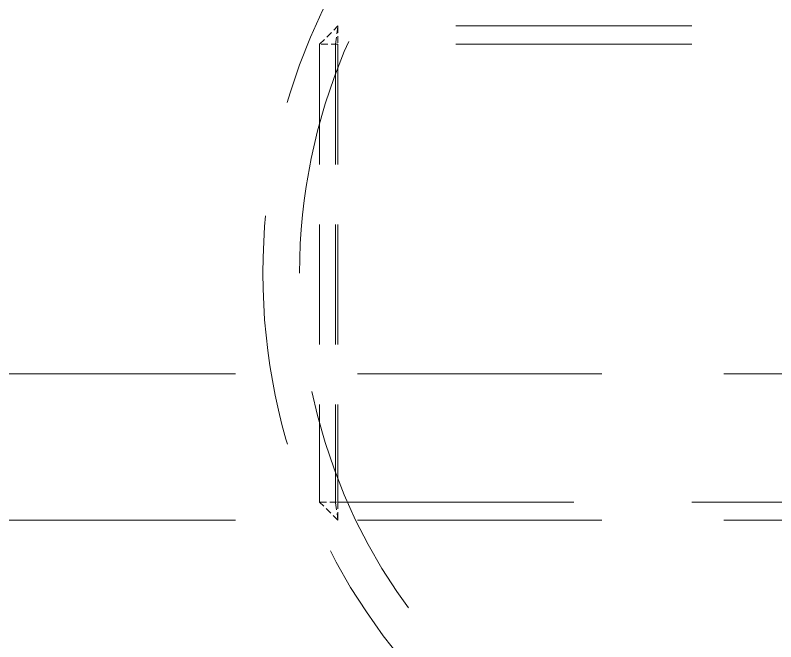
# Model space of a CAD drawing. Header units: millimetres. Extents: x 36 to 2484, y 36 to 1746.
# Drawn here: x 1437.14 to 1478.68, y 1246.99 to 1281.21 of the extents above; entities that cross this region are included whole.
import ezdxf

# ---------------------------------------------------------------- set-up
doc = ezdxf.new("R2010")
doc.units = ezdxf.units.MM
doc.header["$LTSCALE"] = 6
doc.linetypes.add('HIDDEN', pattern=[9.525, 6.35, -3.175])
doc.layers.add('가는파선_A3', color=7, linetype='HIDDEN', lineweight=13, true_color=0x008000)

msp = doc.modelspace()

# ---------------------------------------------------------------- linework, layer by layer
at = {"layer": '가는파선_A3', "ltscale": 0.009642}
for p, q in [((1453.763, 1279.627), (1454.763, 1280.627)), ((1454.763, 1280.627), (1454.763, 1279.627)), ((1454.763, 1279.627), (1453.763, 1279.627)), ((1454.763, 1253.627), (1453.763, 1254.627)), ((1453.763, 1254.627), (1454.763, 1254.627)), ((1454.763, 1254.627), (1454.763, 1253.627))]:
    msp.add_line(p, q, dxfattribs=at)
at = {"layer": '가는파선_A3', "ltscale": 0.010068}
for p, q in [((1454.629, 1279.627), (1454.763, 1280.627)), ((1454.763, 1253.627), (1454.629, 1254.627))]:
    msp.add_line(p, q, dxfattribs=at)
at = {"layer": '가는파선_A3', "ltscale": 0.338291}
for p, q in [((1512.763, 1280.627), (1454.763, 1280.627)), ((1512.763, 1279.627), (1454.763, 1279.627)), ((1454.763, 1254.627), (1512.763, 1254.627))]:
    msp.add_line(p, q, dxfattribs=at)
at = {"layer": '가는파선_A3', "ltscale": 0.172123}
for p, q in [((1453.763, 1279.627), (1453.763, 1254.627)), ((1454.629, 1279.627), (1454.629, 1254.627)), ((1454.763, 1279.627), (1454.763, 1254.627))]:
    msp.add_line(p, q, dxfattribs=at)
at = {"layer": '가는파선_A3', "ltscale": 0.349956}
for p, q in [((1549.168, 1261.627), (1369.168, 1261.627)), ((1549.168, 1253.627), (1369.168, 1253.627))]:
    msp.add_line(p, q, dxfattribs=at)
at = {"layer": '가는파선_A3', "ltscale": 0.340571}
msp.add_circle((1483.763, 1267.127), 65.052, dxfattribs=at)
at = {"layer": '가는파선_A3', "ltscale": 0.340297}
msp.add_circle((1483.763, 1267.127), 65, dxfattribs=at)
at = {"layer": '가는파선_A3', "ltscale": 0.338101}
msp.add_circle((1483.763, 1267.127), 64.581, dxfattribs=at)
at = {"layer": '가는파선_A3', "ltscale": 0.335061}
msp.add_circle((1483.763, 1267.127), 64, dxfattribs=at)
at = {"layer": '가는파선_A3', "ltscale": 0.349222}
msp.add_circle((1483.763, 1267.127), 63.528, dxfattribs=at)
at = {"layer": '가는파선_A3', "ltscale": 0.333491}
msp.add_circle((1483.763, 1267.127), 54.6, dxfattribs=at)
at = {"layer": '가는파선_A3', "ltscale": 0.330825}
msp.add_circle((1483.763, 1267.127), 33.1, dxfattribs=at)
at = {"layer": '가는파선_A3', "ltscale": 0.34192}
msp.add_circle((1483.763, 1267.127), 31.1, dxfattribs=at)

doc.saveas('drawing.dxf')
